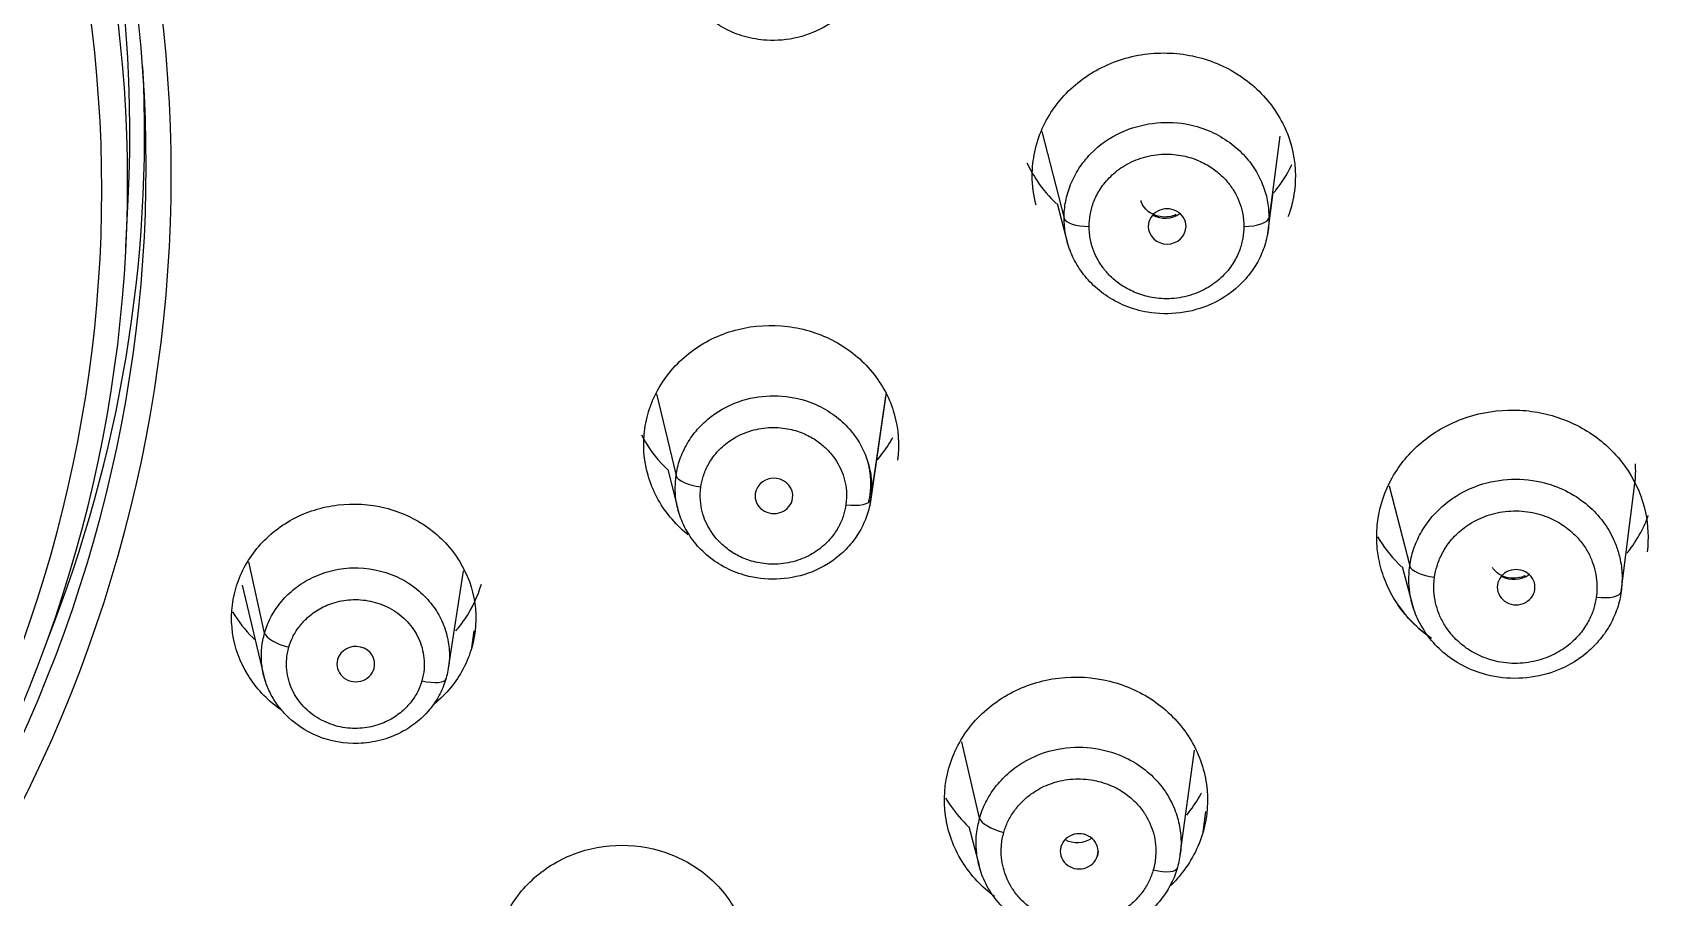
# Model space of a CAD drawing. Extents: x 1777 to 3131, y 3495 to 4487.
# Drawn here: x 2257.19 to 2276.52, y 4098.97 to 4109.27 of the extents above; entities that cross this region are included whole.
import ezdxf

# ---------------------------------------------------------------- set-up
doc = ezdxf.new("R2010")
doc.units = 0
doc.header["$LTSCALE"] = 30
doc.header["$MEASUREMENT"] = 0
doc.layers.add('\\M+5B3DF\\M+5B4E7\\M+5CFDF', color=3, linetype='CONTINUOUS', lineweight=9)

msp = doc.modelspace()

# ---------------------------------------------------------------- linework, layer by layer
at = {"layer": '\\M+5B3DF\\M+5B4E7\\M+5CFDF', "color": 0, "lineweight": -3}
for p, q in [((2269.221, 4108.092), (2269.487, 4107.059)), ((2272.061, 4108.039), (2271.931, 4107.064)), ((2271.915, 4106.879), (2271.981, 4107.366)), ((2258.302, 4106.714), (2258.33, 4107.284)), ((2269.404, 4107.235), (2269.537, 4106.732)), ((2264.627, 4104.969), (2264.861, 4103.992)), ((2267.174, 4103.649), (2267.361, 4104.939)), ((2267.367, 4104.982), (2267.183, 4103.71)), ((2264.764, 4104.066), (2264.899, 4103.53)), ((2273.363, 4103.87), (2273.608, 4102.916)), ((2276.13, 4102.607), (2276.297, 4103.932)), ((2259.955, 4102.117), (2259.768, 4102.967)), ((2273.517, 4102.911), (2273.658, 4102.39)), ((2259.686, 4102.688), (2259.963, 4101.536)), ((2262.147, 4101.7), (2262.325, 4102.858)), ((2262.424, 4101.941), (2262.455, 4102.144)), ((2261.26, 4101.692), (2261.267, 4101.742)), ((2268.48, 4099.91), (2268.267, 4100.82)), ((2270.872, 4099.476), (2271.041, 4100.723)), ((2271.144, 4099.746), (2271.177, 4099.992)), ((2268.353, 4099.813), (2268.473, 4099.348)), ((2269.892, 4099.519), (2269.885, 4099.462))]:
    msp.add_line(p, q, dxfattribs=at)
for centre, major_axis, ratio, start_param, end_param in [((2239.924, 4107.577), (-18.918, 0), 0.934248, 1.570796, 4.712389), ((2239.924, 4107.682), (-18.619, 0), 0.934248, 1.570796, 4.712389), ((2239.924, 4107.5), (18.397, 0), 0.934248, 4.712389, 7.853982), ((2239.924, 4107.395), (18.09, 0), 0.934248, 4.712389, 7.853982), ((2239.924, 4108.071), (-18.425, 0), 0.934248, 3.095892, 3.617249), ((2239.924, 4107.404), (-17.049, 0), 0.934248, 2.670245, 3.61294), ((2239.924, 4108.071), (18.6, 0), 0.934248, 5.929069, 6.328886), ((2270.716, 4106.962), (0.225, 0), 0.934021, 0, 3.141593), ((2270.693, 4107.34), (-0.299, -0.018), 0.934023, 0.989241, 2.144267), ((2269.786, 4107.069), (-0.3, 0), 0.356623, 0.091806, 1.570796), ((2270.716, 4106.962), (0.225, 0), 0.934021, 3.141593, 6.283185), ((2271.631, 4107.069), (0.3, 0), 0.356623, 4.712389, 6.235365), ((2265.157, 4103.965), (-0.297, 0.042), 0.353572, 0.138402, 1.62058), ((2266.028, 4103.751), (-0.225, 0), 0.934088, 3.011031, 6.152623), ((2266.028, 4103.751), (-0.225, 0), 0.934088, 6.152623, 9.294216), ((2266.886, 4103.752), (0.297, -0.042), 0.353572, 4.762172, 6.281961), ((2273.904, 4102.889), (-0.297, 0.042), 0.353572, 0.144778, 1.62058), ((2274.877, 4102.663), (-0.225, 0), 0.933961, 3.011297, 6.15289), ((2274.877, 4102.663), (-0.225, 0), 0.933961, 6.15289, 9.294483), ((2274.852, 4103.034), (-0.297, -0.021), 0.93278, 0.97346, 2.158921), ((2274.835, 4103.276), (1.616, 0.112), 0.93278, 3.59851, 4.008506), ((2275.833, 4102.652), (0.297, -0.042), 0.353572, 4.762172, 6.288336), ((2260.243, 4102.054), (0.288, -0.083), 0.344471, 3.325501, 4.810866), ((2261.042, 4101.747), (-0.225, 0), 0.934149, 2.880244, 6.021836), ((2261.042, 4101.747), (-0.225, 0), 0.934149, 6.021836, 9.163429), ((2261.83, 4101.656), (-0.288, 0.083), 0.344471, 1.669274, 3.185874), ((2268.769, 4099.848), (0.288, -0.083), 0.344471, 3.331876, 4.810866), ((2269.667, 4099.516), (-0.225, 0), 0.934052, 2.880685, 6.022278), ((2269.645, 4099.9), (-0.299, -0.018), 0.931993, 1.00462, 2.129112), ((2269.667, 4099.516), (-0.225, 0), 0.934052, 6.022278, 9.163871), ((2270.551, 4099.402), (-0.288, 0.083), 0.344471, 1.669274, 3.19225)]:
    msp.add_ellipse(centre, major_axis=major_axis, ratio=ratio, start_param=start_param, end_param=end_param, dxfattribs=at)
for points, knots in [([(2275.655, 4159.087), (2275.863, 4159.006), (2276.285, 4158.843), (2276.923, 4158.583), (2277.576, 4158.306), (2278.243, 4158.009), (2278.922, 4157.691), (2279.612, 4157.351), (2280.313, 4156.988), (2281.022, 4156.599), (2281.738, 4156.183), (2282.461, 4155.738), (2283.189, 4155.262), (2283.921, 4154.753), (2284.656, 4154.21), (2285.391, 4153.631), (2286.127, 4153.016), (2286.859, 4152.364), (2287.587, 4151.675), (2288.307, 4150.95), (2289.017, 4150.189), (2289.716, 4149.392), (2290.401, 4148.555), (2291.071, 4147.678), (2291.723, 4146.76), (2292.355, 4145.804), (2292.964, 4144.813), (2293.546, 4143.79), (2294.098, 4142.737), (2294.62, 4141.66), (2295.112, 4140.56), (2295.575, 4139.439), (2296.01, 4138.293), (2296.421, 4137.112), (2296.811, 4135.882), (2297.183, 4134.595), (2297.538, 4133.241), (2297.875, 4131.814), (2298.192, 4130.309), (2298.488, 4128.72), (2298.762, 4127.044), (2299.016, 4125.277), (2299.247, 4123.417), (2299.454, 4121.462), (2299.635, 4119.414), (2299.788, 4117.282), (2299.911, 4115.095), (2300.003, 4112.896), (2300.062, 4110.733), (2300.088, 4108.632), (2300.084, 4106.594), (2300.052, 4104.606), (2299.995, 4102.657), (2299.915, 4100.748), (2299.813, 4098.887), (2299.689, 4097.075), (2299.542, 4095.301), (2299.368, 4093.543), (2299.164, 4091.779), (2298.925, 4089.994), (2298.644, 4088.181), (2298.312, 4086.34), (2297.925, 4084.477), (2297.479, 4082.606), (2296.973, 4080.743), (2296.405, 4078.905), (2295.78, 4077.111), (2295.106, 4075.38), (2294.377, 4073.706), (2293.582, 4072.074), (2292.704, 4070.461), (2291.723, 4068.86), (2290.606, 4067.271), (2289.325, 4065.702), (2287.874, 4064.173), (2286.255, 4062.725), (2284.487, 4061.39), (2282.596, 4060.169), (2280.612, 4059.028), (2278.54, 4057.951), (2276.384, 4056.924), (2274.165, 4055.902), (2271.923, 4054.834), (2269.707, 4053.666), (2267.58, 4052.333), (2265.906, 4051.068), (2264.614, 4049.937), (2263.635, 4048.981), (2262.65, 4047.905), (2261.677, 4046.701), (2260.729, 4045.355), (2259.822, 4043.817), (2258.958, 4042.01), (2258.132, 4039.855), (2257.377, 4037.278), (2256.759, 4034.238), (2256.331, 4030.75), (2256.106, 4026.894), (2255.961, 4022.775), (2255.838, 4018.422), (2255.723, 4013.759), (2255.624, 4008.695), (2255.572, 4005.166), (2255.545, 4003.327)], [0, 0, 0, 0, 0.003544, 0.007201, 0.01097, 0.014848, 0.018837, 0.022935, 0.027142, 0.031459, 0.035888, 0.040431, 0.045095, 0.049884, 0.054803, 0.059853, 0.065035, 0.070349, 0.07579, 0.08135, 0.087022, 0.092807, 0.09872, 0.104773, 0.110967, 0.117287, 0.123715, 0.130231, 0.136819, 0.143468, 0.150168, 0.156906, 0.163715, 0.170668, 0.177844, 0.185322, 0.193141, 0.201338, 0.209948, 0.219002, 0.228521, 0.238531, 0.249049, 0.260084, 0.271644, 0.283691, 0.296093, 0.308564, 0.320791, 0.332572, 0.343982, 0.355131, 0.366093, 0.376851, 0.387326, 0.397512, 0.40746, 0.417323, 0.427267, 0.437362, 0.447647, 0.458143, 0.468826, 0.479621, 0.490447, 0.501223, 0.511855, 0.522246, 0.532261, 0.542305, 0.552449, 0.562759, 0.573377, 0.584445, 0.595968, 0.607757, 0.619676, 0.631715, 0.643918, 0.656335, 0.669021, 0.682018, 0.695271, 0.708641, 0.722035, 0.735445, 0.742244, 0.74954, 0.757318, 0.765556, 0.774232, 0.783549, 0.793975, 0.806052, 0.820158, 0.836493, 0.855109, 0.875694, 0.897487, 0.920175, 0.944378, 0.971031, 1, 1, 1, 1]), ([(2275.353, 4158.034), (2277.17, 4157.335), (2278.939, 4156.527), (2281.452, 4155.1), (2282.266, 4154.588), (2283.836, 4153.493), (2284.593, 4152.91), (2286.772, 4151.066), (2288.106, 4149.712), (2290.504, 4146.812), (2291.565, 4145.262), (2293.417, 4142.028), (2294.206, 4140.341), (2295.559, 4136.891), (2296.117, 4135.125), (2297.056, 4131.553), (2297.434, 4129.745), (2298.06, 4126.11), (2298.309, 4124.282), (2298.716, 4120.617), (2298.873, 4118.78), (2299.113, 4115.102), (2299.197, 4113.26), (2299.352, 4107.734), (2299.309, 4104.046), (2299.044, 4098.523), (2298.921, 4096.684), (2298.585, 4093.013), (2298.372, 4091.18), (2297.831, 4087.532), (2297.498, 4085.717), (2296.677, 4082.116), (2296.189, 4080.332), (2295.024, 4076.818), (2294.351, 4075.087), (2293.172, 4072.56), (2292.75, 4071.729), (2291.843, 4070.099), (2291.358, 4069.298), (2289.788, 4066.969), (2288.577, 4065.511), (2286.529, 4063.53), (2285.807, 4062.905), (2284.294, 4061.733), (2283.503, 4061.184), (2281.877, 4060.144), (2281.041, 4059.653), (2279.345, 4058.716), (2278.483, 4058.269), (2275.867, 4056.976), (2274.083, 4056.176), (2271.46, 4054.887), (2270.593, 4054.442), (2268.9, 4053.489), (2268.075, 4052.98), (2266.483, 4051.884), (2265.715, 4051.298), (2264.248, 4050.047), (2263.55, 4049.381), (2262.229, 4047.97), (2261.606, 4047.226), (2260.459, 4045.665), (2259.938, 4044.846), (2259.018, 4043.138), (2258.618, 4042.251), (2257.91, 4040.436), (2257.6, 4039.51), (2256.794, 4036.692), (2256.423, 4034.765), (2255.917, 4030.879), (2255.784, 4028.918), (2255.593, 4024.993), (2255.528, 4023.027), (2255.405, 4019.092), (2255.35, 4017.123), (2255.202, 4011.214), (2255.13, 4007.271), (2255.08, 4003.327)], [0, 0, 0, 0, 0.03125, 0.03125, 0.046875, 0.046875, 0.0625, 0.0625, 0.09375, 0.09375, 0.125, 0.125, 0.15625, 0.15625, 0.1875, 0.1875, 0.21875, 0.21875, 0.25, 0.25, 0.28125, 0.28125, 0.3125, 0.3125, 0.375, 0.375, 0.40625, 0.40625, 0.4375, 0.4375, 0.46875, 0.46875, 0.5, 0.5, 0.53125, 0.53125, 0.546875, 0.546875, 0.5625, 0.5625, 0.59375, 0.59375, 0.609375, 0.609375, 0.625, 0.625, 0.640625, 0.640625, 0.65625, 0.65625, 0.6875, 0.6875, 0.703125, 0.703125, 0.71875, 0.71875, 0.734375, 0.734375, 0.75, 0.75, 0.765625, 0.765625, 0.78125, 0.78125, 0.796875, 0.796875, 0.8125, 0.8125, 0.84375, 0.84375, 0.875, 0.875, 0.90625, 0.90625, 0.9375, 0.9375, 1, 1, 1, 1]), ([(2254.237, 4034.716), (2254.272, 4034.918), (2254.352, 4035.378), (2254.502, 4036.146), (2254.7, 4037.072), (2254.941, 4038.075), (2255.317, 4039.479), (2255.793, 4040.986), (2256.508, 4042.836), (2257.316, 4044.541), (2258.328, 4046.18), (2259.233, 4047.34), (2259.932, 4048.123), (2260.478, 4048.693), (2261.032, 4049.242), (2261.654, 4049.829), (2262.315, 4050.427), (2263.037, 4051.065), (2263.767, 4051.692), (2264.487, 4052.279), (2265.255, 4052.875), (2266.364, 4053.676), (2267.892, 4054.662), (2269.835, 4055.743), (2271.869, 4056.754), (2274.443, 4057.967), (2277.138, 4059.235), (2279.495, 4060.482), (2281.013, 4061.374), (2282.152, 4062.095), (2284.178, 4063.485), (2286.168, 4065.212), (2287.958, 4067.248), (2289.105, 4068.749), (2290.243, 4070.492), (2291.35, 4072.476), (2292.413, 4074.699), (2293.415, 4077.159), (2294.335, 4079.853), (2295.454, 4083.84), (2296.441, 4088.913), (2297.124, 4094.794), (2297.486, 4100.099), (2297.631, 4104.815), (2297.641, 4108.937), (2297.557, 4112.462), (2297.422, 4115.389), (2297.269, 4117.718), (2297.128, 4119.45), (2297.023, 4120.587), (2296.787, 4122.95), (2296.349, 4126.413), (2295.518, 4130.826), (2294.629, 4134.25), (2293.479, 4137.768), (2291.893, 4141.485), (2289.545, 4145.375), (2286.976, 4148.531), (2284.383, 4151.006), (2281.921, 4152.871), (2279.713, 4154.214), (2277.873, 4155.155), (2276.462, 4155.79), (2275.518, 4156.18), (2275.047, 4156.365), (2274.894, 4156.425)], [0, 0, 0, 0, 0.003976, 0.009037, 0.015181, 0.02234, 0.029033, 0.04339, 0.053009, 0.067553, 0.080041, 0.090497, 0.096214, 0.100508, 0.105868, 0.11143, 0.117193, 0.123269, 0.130297, 0.136094, 0.141538, 0.149425, 0.163015, 0.17726, 0.192999, 0.207436, 0.232823, 0.251111, 0.25955, 0.267329, 0.277588, 0.307897, 0.319194, 0.331856, 0.345879, 0.361259, 0.378, 0.3961, 0.415561, 0.436382, 0.481194, 0.521892, 0.558479, 0.590959, 0.619335, 0.643607, 0.663774, 0.679837, 0.691795, 0.699649, 0.703397, 0.740803, 0.771616, 0.795835, 0.813454, 0.847523, 0.878173, 0.905401, 0.929204, 0.949582, 0.966531, 0.980047, 0.990129, 0.99678, 1, 1, 1, 1]), ([(2274.806, 4156.29), (2276.296, 4155.716), (2277.75, 4155.063), (2279.839, 4153.935), (2280.52, 4153.535), (2281.842, 4152.679), (2282.483, 4152.225), (2284.343, 4150.787), (2285.497, 4149.732), (2287.62, 4147.468), (2288.589, 4146.26), (2290.327, 4143.723), (2291.097, 4142.395), (2292.452, 4139.659), (2293.037, 4138.25), (2294.562, 4133.952), (2295.276, 4130.996), (2296.066, 4126.525), (2296.284, 4125.027), (2296.653, 4122.025), (2296.803, 4120.52), (2297.175, 4115.999), (2297.319, 4112.979), (2297.395, 4108.446), (2297.396, 4106.934), (2297.355, 4103.912), (2297.313, 4102.402), (2297.178, 4099.382), (2297.086, 4097.873), (2296.844, 4094.86), (2296.696, 4093.355), (2296.145, 4088.852), (2295.635, 4085.865), (2294.526, 4081.458), (2294.099, 4080.001), (2293.113, 4077.127), (2292.554, 4075.71), (2291.28, 4072.937), (2290.568, 4071.58), (2288.938, 4068.977), (2288.017, 4067.734), (2286.456, 4066.005), (2285.907, 4065.452), (2284.751, 4064.4), (2284.143, 4063.902), (2282.253, 4062.485), (2280.907, 4061.641), (2278.826, 4060.475), (2278.122, 4060.103), (2276.698, 4059.383), (2275.979, 4059.036), (2273.811, 4058.008), (2272.354, 4057.342), (2270.205, 4056.272), (2269.494, 4055.903), (2268.097, 4055.125), (2267.41, 4054.715), (2266.07, 4053.847), (2265.415, 4053.388), (2264.464, 4052.661), (2264.152, 4052.413), (2263.538, 4051.903), (2263.237, 4051.641), (2262.64, 4051.113), (2262.343, 4050.846), (2261.749, 4050.31), (2261.452, 4050.041), (2260.57, 4049.218), (2259.995, 4048.649), (2258.926, 4047.439), (2258.429, 4046.801), (2257.53, 4045.457), (2257.13, 4044.753), (2256.411, 4043.305), (2256.092, 4042.561), (2255.519, 4041.049), (2255.264, 4040.281), (2254.58, 4037.954), (2254.229, 4036.374), (2253.951, 4034.781)], [0, 0, 0, 0, 0.03125, 0.03125, 0.046875, 0.046875, 0.0625, 0.0625, 0.09375, 0.09375, 0.125, 0.125, 0.15625, 0.15625, 0.1875, 0.1875, 0.25, 0.25, 0.28125, 0.28125, 0.3125, 0.3125, 0.375, 0.375, 0.40625, 0.40625, 0.4375, 0.4375, 0.46875, 0.46875, 0.5, 0.5, 0.5625, 0.5625, 0.59375, 0.59375, 0.625, 0.625, 0.65625, 0.65625, 0.6875, 0.6875, 0.703125, 0.703125, 0.71875, 0.71875, 0.75, 0.75, 0.765625, 0.765625, 0.78125, 0.78125, 0.8125, 0.8125, 0.828125, 0.828125, 0.84375, 0.84375, 0.859375, 0.859375, 0.867188, 0.867188, 0.875, 0.875, 0.882813, 0.882813, 0.890625, 0.890625, 0.90625, 0.90625, 0.921875, 0.921875, 0.9375, 0.9375, 0.953125, 0.953125, 0.96875, 0.96875, 1, 1, 1, 1]), ([(2296.603, 4107.307), (2296.603, 4107.558), (2296.602, 4108.168), (2296.593, 4109.246), (2296.572, 4110.505), (2296.54, 4111.714), (2296.49, 4113.187), (2296.378, 4115.61), (2296.169, 4118.641), (2295.8, 4122.397), (2295.265, 4126.447), (2294.444, 4130.724), (2293.361, 4134.698), (2292.16, 4138.049), (2290.786, 4141.022), (2289.437, 4143.348), (2288.126, 4145.246), (2286.981, 4146.675), (2286.026, 4147.753), (2285.086, 4148.742), (2283.834, 4149.913), (2282.145, 4151.272), (2280.099, 4152.667), (2278.419, 4153.604), (2277.024, 4154.283), (2276.248, 4154.639), (2275.402, 4155.003), (2274.863, 4155.221), (2274.606, 4155.325)], [0, 0, 0, 0, 0.013499, 0.032851, 0.058055, 0.081348, 0.097973, 0.137442, 0.211986, 0.261549, 0.34055, 0.431682, 0.4952, 0.561104, 0.621672, 0.669263, 0.703408, 0.743304, 0.765379, 0.778837, 0.814592, 0.854564, 0.891026, 0.942257, 0.953028, 0.970405, 0.985873, 1, 1, 1, 1]), ([(2295.926, 4107.312), (2295.926, 4107.553), (2295.925, 4108.236), (2295.911, 4109.561), (2295.877, 4111.252), (2295.816, 4113.11), (2295.725, 4115.06), (2295.551, 4117.956), (2295.224, 4121.728), (2294.631, 4126.392), (2293.793, 4130.897), (2292.732, 4134.802), (2291.705, 4137.647), (2290.841, 4139.65), (2289.952, 4141.449), (2288.982, 4143.125), (2287.767, 4144.918), (2286.474, 4146.558), (2285.019, 4148.173), (2283.48, 4149.611), (2281.848, 4150.924), (2280.265, 4151.999), (2278.82, 4152.85), (2277.619, 4153.479), (2276.468, 4154.021), (2275.444, 4154.467), (2274.751, 4154.744), (2274.404, 4154.882)], [0, 0, 0, 0, 0.013143, 0.037136, 0.072102, 0.105207, 0.138308, 0.178293, 0.263128, 0.344238, 0.433822, 0.511689, 0.563169, 0.597054, 0.629132, 0.670943, 0.700619, 0.744641, 0.781825, 0.815491, 0.855345, 0.891448, 0.915104, 0.942396, 0.9616, 0.980805, 1, 1, 1, 1]), ([(2290.186, 4142.916), (2290.239, 4142.826), (2290.506, 4142.37), (2290.974, 4141.53), (2291.562, 4140.371), (2292.108, 4139.16), (2292.628, 4137.907), (2293.117, 4136.611), (2293.569, 4135.271), (2293.99, 4133.89), (2294.379, 4132.47), (2294.731, 4131.01), (2295.053, 4129.513), (2295.347, 4127.981), (2295.611, 4126.412), (2295.846, 4124.81), (2296.058, 4123.173), (2296.248, 4121.505), (2296.413, 4119.803), (2296.558, 4118.07), (2296.681, 4116.305), (2296.781, 4114.508), (2296.863, 4112.681), (2296.917, 4110.822), (2296.95, 4108.932), (2296.959, 4107.012), (2296.943, 4105.062), (2296.9, 4103.081), (2296.831, 4101.072), (2296.726, 4099.032), (2296.594, 4096.964), (2296.419, 4094.868), (2296.205, 4092.745), (2295.945, 4090.597), (2295.621, 4088.424), (2295.234, 4086.231), (2294.766, 4084.021), (2294.203, 4081.798), (2293.653, 4079.908), (2293.136, 4078.356), (2292.695, 4077.143), (2292.22, 4075.941), (2291.711, 4074.751), (2291.169, 4073.574), (2290.581, 4072.416), (2289.956, 4071.276), (2289.28, 4070.16), (2288.552, 4069.073), (2287.774, 4068.016), (2286.933, 4067.002), (2286.037, 4066.029), (2285.087, 4065.101), (2284.076, 4064.231), (2283.023, 4063.406), (2281.916, 4062.641), (2280.783, 4061.914), (2279.625, 4061.221), (2278.44, 4060.57), (2277.24, 4059.942), (2276.025, 4059.341), (2274.801, 4058.755), (2273.572, 4058.179), (2272.345, 4057.6), (2271.125, 4057.009), (2269.917, 4056.398), (2268.722, 4055.766), (2267.615, 4055.139), (2266.602, 4054.512), (2265.68, 4053.894), (2264.778, 4053.248), (2263.902, 4052.569), (2263.052, 4051.858), (2262.222, 4051.124), (2261.395, 4050.381), (2260.569, 4049.629), (2259.765, 4048.85), (2259.012, 4048.023), (2258.304, 4047.158), (2257.635, 4046.259), (2257.187, 4045.52), (2256.824, 4044.875), (2256.471, 4044.216), (2255.975, 4043.186), (2255.395, 4041.759), (2254.867, 4040.227), (2254.447, 4038.722), (2254.116, 4037.395), (2253.822, 4036.073), (2253.666, 4035.189), (2253.589, 4034.75)], [0, 0, 0, 0, 0.002468, 0.012514, 0.022798, 0.033329, 0.044108, 0.055129, 0.066393, 0.077904, 0.089657, 0.101655, 0.113899, 0.126387, 0.139118, 0.152094, 0.165315, 0.17878, 0.192488, 0.20644, 0.220635, 0.235074, 0.249757, 0.264681, 0.279851, 0.295264, 0.31092, 0.326819, 0.34296, 0.359346, 0.375974, 0.392844, 0.409959, 0.427314, 0.444912, 0.462752, 0.480832, 0.499156, 0.517721, 0.528, 0.538278, 0.548557, 0.558836, 0.569113, 0.579388, 0.589662, 0.599931, 0.610203, 0.620471, 0.630736, 0.641004, 0.651267, 0.661534, 0.671801, 0.682071, 0.692355, 0.702632, 0.712912, 0.723195, 0.733479, 0.743768, 0.75406, 0.764357, 0.774655, 0.784949, 0.79524, 0.805535, 0.814028, 0.822513, 0.830998, 0.839481, 0.847958, 0.856419, 0.864871, 0.873338, 0.881827, 0.890319, 0.898795, 0.907282, 0.915765, 0.918446, 0.924105, 0.932748, 0.944371, 0.958984, 0.969412, 0.979719, 0.989916, 1, 1, 1, 1]), ([(2290.484, 4143.007), (2290.489, 4142.998), (2290.679, 4142.673), (2291.05, 4142.015), (2291.576, 4141.01), (2292.09, 4139.92), (2292.623, 4138.686), (2293.192, 4137.24), (2293.76, 4135.597), (2294.297, 4133.823), (2294.782, 4131.977), (2295.211, 4130.065), (2295.595, 4128.083), (2295.93, 4126.034), (2296.221, 4123.909), (2296.479, 4121.696), (2296.695, 4119.41), (2296.877, 4117.049), (2297.013, 4114.661), (2297.115, 4112.269), (2297.169, 4109.931), (2297.19, 4107.649), (2297.175, 4105.409), (2297.129, 4103.182), (2297.048, 4100.938), (2296.927, 4098.683), (2296.771, 4096.416), (2296.563, 4094.126), (2296.309, 4091.784), (2295.981, 4089.39), (2295.574, 4086.953), (2295.069, 4084.458), (2294.459, 4082.014), (2293.867, 4079.981), (2293.34, 4078.403), (2292.895, 4077.182), (2292.425, 4075.995), (2291.932, 4074.844), (2291.416, 4073.718), (2290.859, 4072.613), (2290.266, 4071.519), (2289.624, 4070.435), (2288.929, 4069.376), (2288.207, 4068.369), (2287.467, 4067.44), (2286.715, 4066.584), (2285.943, 4065.776), (2285.136, 4065.008), (2284.288, 4064.279), (2283.412, 4063.585), (2282.509, 4062.937), (2281.596, 4062.335), (2280.69, 4061.765), (2279.784, 4061.229), (2278.869, 4060.722), (2277.941, 4060.228), (2276.96, 4059.729), (2275.885, 4059.203), (2274.707, 4058.643), (2273.457, 4058.06), (2272.177, 4057.456), (2270.901, 4056.833), (2269.69, 4056.214), (2268.608, 4055.632), (2267.538, 4055.019), (2266.493, 4054.363), (2265.435, 4053.638), (2264.472, 4052.921), (2263.54, 4052.167), (2262.619, 4051.362), (2261.703, 4050.535), (2260.814, 4049.723), (2259.991, 4048.928), (2259.289, 4048.162), (2258.721, 4047.479), (2258.281, 4046.914), (2257.937, 4046.443), (2257.659, 4046.027), (2257.423, 4045.644), (2257.175, 4045.219), (2256.91, 4044.743), (2256.624, 4044.198), (2256.353, 4043.644), (2256.091, 4043.067), (2255.827, 4042.436), (2255.54, 4041.7), (2255.22, 4040.812), (2254.888, 4039.772), (2254.565, 4038.611), (2254.254, 4037.372), (2253.965, 4036.083), (2253.807, 4035.201), (2253.729, 4034.761)], [0, 0, 0, 0, 0.000249, 0.008916, 0.017886, 0.027158, 0.037545, 0.049877, 0.064188, 0.079026, 0.094192, 0.109873, 0.126, 0.142603, 0.159715, 0.177508, 0.196149, 0.214924, 0.234452, 0.253688, 0.272519, 0.290724, 0.308584, 0.326418, 0.344337, 0.362602, 0.380752, 0.398999, 0.417862, 0.437408, 0.457046, 0.477191, 0.498512, 0.517389, 0.527892, 0.538271, 0.548415, 0.558305, 0.568085, 0.577888, 0.587654, 0.597568, 0.607634, 0.617478, 0.626664, 0.635428, 0.644046, 0.652634, 0.661245, 0.669847, 0.678351, 0.686737, 0.694871, 0.702836, 0.710787, 0.718707, 0.726778, 0.735836, 0.745918, 0.756431, 0.767185, 0.778121, 0.788755, 0.798204, 0.806156, 0.816934, 0.826447, 0.835552, 0.84446, 0.853939, 0.86358, 0.872633, 0.88133, 0.889549, 0.896262, 0.901548, 0.905802, 0.909513, 0.912928, 0.916035, 0.920686, 0.925318, 0.929989, 0.934669, 0.939673, 0.945479, 0.952541, 0.961029, 0.970166, 0.979783, 0.989897, 1, 1, 1, 1]), ([(2267.16, 4110.015), (2267.151, 4109.981), (2267.13, 4109.914), (2267.088, 4109.817), (2267.036, 4109.723), (2266.917, 4109.55), (2266.6, 4109.264), (2266.095, 4109.142), (2265.678, 4109.215), (2265.443, 4109.309), (2265.245, 4109.441), (2265.088, 4109.598), (2264.973, 4109.77), (2264.895, 4109.947), (2264.872, 4110.068), (2264.861, 4110.126)], [0, 0, 0, 0, 0.034358, 0.069078, 0.104154, 0.139586, 0.27339, 0.504152, 0.586793, 0.665509, 0.740292, 0.811137, 0.87804, 0.940996, 1, 1, 1, 1]), ([(2269.108, 4107.566), (2269.108, 4107.662), (2269.118, 4107.758), (2269.158, 4107.945), (2269.188, 4108.038), (2269.267, 4108.215), (2269.315, 4108.299), (2269.429, 4108.458), (2269.495, 4108.534), (2269.712, 4108.736), (2269.887, 4108.845), (2270.265, 4108.99), (2270.471, 4109.029), (2270.778, 4109.028), (2270.882, 4109.019), (2271.083, 4108.981), (2271.181, 4108.953), (2271.37, 4108.88), (2271.462, 4108.834), (2271.632, 4108.728), (2271.712, 4108.667), (2271.931, 4108.462), (2272.047, 4108.3), (2272.204, 4107.945), (2272.245, 4107.755), (2272.245, 4107.561)], [0, 0, 0, 0, 0.0625, 0.0625, 0.125, 0.125, 0.1875, 0.1875, 0.25, 0.25, 0.375, 0.375, 0.5, 0.5, 0.5625, 0.5625, 0.625, 0.625, 0.6875, 0.6875, 0.75, 0.75, 0.875, 0.875, 1, 1, 1, 1]), ([(2269.487, 4107.059), (2269.488, 4107.092), (2269.49, 4107.16), (2269.505, 4107.261), (2269.529, 4107.361), (2269.564, 4107.461), (2269.609, 4107.558), (2269.663, 4107.652), (2269.728, 4107.742), (2269.873, 4107.908), (2270.238, 4108.169), (2270.78, 4108.24), (2271.205, 4108.116), (2271.439, 4107.989), (2271.628, 4107.826), (2271.77, 4107.643), (2271.865, 4107.449), (2271.921, 4107.255), (2271.927, 4107.126), (2271.931, 4107.064)], [0, 0, 0, 0, 0.028167, 0.05669, 0.085569, 0.114803, 0.144393, 0.174338, 0.204638, 0.235293, 0.354256, 0.557711, 0.63177, 0.702201, 0.769006, 0.832186, 0.891745, 0.947682, 1, 1, 1, 1]), ([(2269.044, 4107.721), (2269.079, 4107.646), (2269.178, 4107.469), (2269.311, 4107.313), (2269.398, 4107.23)], [0, 0, 0, 0, 0.41372, 1, 1, 1, 1]), ([(2271.987, 4107.362), (2271.996, 4107.372), (2272.077, 4107.472), (2272.149, 4107.585), (2272.201, 4107.693), (2272.203, 4107.698)], [0, 0, 0, 0, 0.103749, 0.950839, 1, 1, 1, 1]), ([(2297.39, 4107.522), (2297.39, 4106.783), (2297.384, 4106.044), (2297.351, 4103.791), (2297.307, 4102.277), (2297.168, 4099.251), (2297.074, 4097.739), (2296.827, 4094.719), (2296.676, 4093.211), (2296.303, 4090.202), (2296.079, 4088.701), (2295.538, 4085.718), (2295.221, 4084.235), (2294.469, 4081.289), (2294.034, 4079.828), (2293.283, 4077.669), (2293.016, 4076.954), (2292.444, 4075.536), (2292.14, 4074.833), (2291.171, 4072.756), (2290.453, 4071.409), (2289.218, 4069.47), (2288.78, 4068.838), (2288.075, 4067.913), (2287.832, 4067.608), (2287.329, 4067.008), (2287.069, 4066.711), (2286.273, 4065.846), (2285.717, 4065.299), (2284.553, 4064.265), (2283.944, 4063.778), (2282.684, 4062.849), (2282.034, 4062.409), (2280.699, 4061.567), (2280.016, 4061.165), (2278.623, 4060.392), (2277.915, 4060.022), (2276.486, 4059.307), (2275.765, 4058.961), (2273.597, 4057.934), (2272.143, 4057.266), (2270.005, 4056.192), (2269.299, 4055.822), (2267.916, 4055.042), (2267.239, 4054.632), (2265.915, 4053.764), (2265.268, 4053.305), (2264.327, 4052.577), (2264.019, 4052.328), (2263.413, 4051.821), (2263.115, 4051.561), (2262.524, 4051.035), (2262.23, 4050.77), (2261.64, 4050.238), (2261.346, 4049.97), (2260.766, 4049.426), (2260.48, 4049.149), (2259.921, 4048.581), (2259.65, 4048.289), (2259.125, 4047.686), (2258.871, 4047.376), (2258.381, 4046.738), (2258.147, 4046.411), (2257.484, 4045.409), (2257.092, 4044.711), (2256.384, 4043.268), (2256.067, 4042.523), (2255.501, 4041.02), (2255.251, 4040.259), (2254.575, 4037.952), (2254.228, 4036.383), (2253.951, 4034.793)], [0, 0, 0, 0, 0.025066, 0.025066, 0.076378, 0.076378, 0.127691, 0.127691, 0.179003, 0.179003, 0.230315, 0.230315, 0.281628, 0.281628, 0.33294, 0.33294, 0.358596, 0.358596, 0.384252, 0.384252, 0.435565, 0.435565, 0.461221, 0.461221, 0.474049, 0.474049, 0.486877, 0.486877, 0.512533, 0.512533, 0.538189, 0.538189, 0.563845, 0.563845, 0.589502, 0.589502, 0.615158, 0.615158, 0.640814, 0.640814, 0.692126, 0.692126, 0.717782, 0.717782, 0.743438, 0.743438, 0.769095, 0.769095, 0.781923, 0.781923, 0.794751, 0.794751, 0.807579, 0.807579, 0.820407, 0.820407, 0.833235, 0.833235, 0.846063, 0.846063, 0.858891, 0.858891, 0.871719, 0.871719, 0.897375, 0.897375, 0.923032, 0.923032, 0.948688, 0.948688, 1, 1, 1, 1]), ([(2272.245, 4107.561), (2272.245, 4107.464), (2272.235, 4107.369), (2272.201, 4107.208), (2272.181, 4107.142), (2272.157, 4107.076)], [0, 0, 0, 0, 0.582241, 0.582241, 1, 1, 1, 1]), ([(2275.095, 4060.078), (2275.343, 4060.196), (2275.837, 4060.433), (2276.577, 4060.795), (2277.247, 4061.133), (2278.188, 4061.618), (2279.564, 4062.368), (2281.394, 4063.486), (2283.325, 4064.886), (2284.938, 4066.313), (2286.213, 4067.685), (2287.254, 4068.971), (2288.353, 4070.538), (2289.522, 4072.512), (2290.799, 4075.095), (2291.722, 4077.391), (2292.507, 4079.659), (2293.15, 4081.766), (2294.14, 4085.71), (2294.895, 4090.185), (2295.418, 4094.991), (2295.653, 4098.178), (2295.769, 4100.425), (2295.822, 4101.718), (2295.867, 4103.005), (2295.914, 4104.869), (2295.922, 4106.399), (2295.926, 4107.312)], [0, 0, 0, 0, 0.014324, 0.028674, 0.043052, 0.053574, 0.084118, 0.125126, 0.166144, 0.209861, 0.239254, 0.266261, 0.29875, 0.342557, 0.390699, 0.455824, 0.477915, 0.522426, 0.576918, 0.701792, 0.772518, 0.843887, 0.878378, 0.896891, 0.915403, 0.94955, 1, 1, 1, 1]), ([(2270.824, 4107.102), (2270.797, 4107.09), (2270.734, 4107.071), (2270.631, 4107.073), (2270.532, 4107.106), (2270.455, 4107.167), (2270.413, 4107.226), (2270.407, 4107.262), (2270.406, 4107.271)], [0, 0, 0, 0, 0.162293, 0.352175, 0.539689, 0.731935, 0.938638, 1, 1, 1, 1]), ([(2275.513, 4059.313), (2275.787, 4059.448), (2276.344, 4059.723), (2277.187, 4060.153), (2278.053, 4060.609), (2278.937, 4061.095), (2280.422, 4061.955), (2282.057, 4063.015), (2283.946, 4064.474), (2285.588, 4065.958), (2287.286, 4067.862), (2288.827, 4070.011), (2290.293, 4072.52), (2291.726, 4075.534), (2292.904, 4078.664), (2293.818, 4081.683), (2294.652, 4085.026), (2295.236, 4088.178), (2295.689, 4091.38), (2296.057, 4094.601), (2296.311, 4097.862), (2296.465, 4100.876), (2296.542, 4102.976), (2296.592, 4105.126), (2296.599, 4106.575), (2296.603, 4107.307)], [0, 0, 0, 0, 0.015746, 0.032038, 0.048877, 0.066266, 0.084214, 0.137684, 0.167259, 0.208646, 0.25352, 0.301844, 0.349231, 0.409099, 0.481429, 0.530006, 0.580171, 0.668663, 0.704395, 0.756338, 0.845347, 0.882707, 0.920934, 0.960031, 1, 1, 1, 1]), ([(2269.54, 4106.726), (2269.525, 4106.774), (2269.496, 4106.884), (2269.491, 4106.996), (2269.487, 4107.059)], [0, 0, 0, 0, 0.442672, 1, 1, 1, 1]), ([(2271.931, 4107.064), (2271.93, 4107.03), (2271.928, 4106.963), (2271.913, 4106.862), (2271.889, 4106.761), (2271.854, 4106.662), (2271.81, 4106.564), (2271.755, 4106.47), (2271.69, 4106.381), (2271.542, 4106.212), (2271.175, 4105.951), (2270.635, 4105.884), (2270.215, 4106.006), (2269.981, 4106.132), (2269.792, 4106.294), (2269.649, 4106.477), (2269.576, 4106.626), (2269.546, 4106.71), (2269.54, 4106.726)], [0, 0, 0, 0, 0.03112, 0.062624, 0.094512, 0.126784, 0.159441, 0.192483, 0.22591, 0.259723, 0.394761, 0.61591, 0.697256, 0.77476, 0.848415, 0.918216, 0.984156, 1, 1, 1, 1]), ([(2264.488, 4104.55), (2264.501, 4104.643), (2264.524, 4104.733), (2264.587, 4104.908), (2264.629, 4104.994), (2264.728, 4105.155), (2264.786, 4105.23), (2264.917, 4105.369), (2264.991, 4105.434), (2265.227, 4105.603), (2265.409, 4105.687), (2265.792, 4105.782), (2265.995, 4105.794), (2266.29, 4105.758), (2266.388, 4105.736), (2266.576, 4105.676), (2266.666, 4105.638), (2266.839, 4105.545), (2266.921, 4105.49), (2267.07, 4105.368), (2267.138, 4105.301), (2267.321, 4105.078), (2267.41, 4104.909), (2267.513, 4104.549), (2267.527, 4104.362), (2267.501, 4104.176)], [0, 0, 0, 0, 0.0625, 0.0625, 0.125, 0.125, 0.1875, 0.1875, 0.25, 0.25, 0.375, 0.375, 0.5, 0.5, 0.5625, 0.5625, 0.625, 0.625, 0.6875, 0.6875, 0.75, 0.75, 0.875, 0.875, 1, 1, 1, 1]), ([(2264.861, 4103.992), (2264.866, 4104.024), (2264.877, 4104.089), (2264.906, 4104.185), (2264.943, 4104.279), (2264.991, 4104.372), (2265.049, 4104.461), (2265.116, 4104.546), (2265.194, 4104.626), (2265.357, 4104.764), (2265.742, 4104.964), (2266.263, 4104.96), (2266.646, 4104.789), (2266.846, 4104.641), (2266.977, 4104.494), (2267.038, 4104.399), (2267.056, 4104.367)], [0, 0, 0, 0, 0.035569, 0.071725, 0.108466, 0.145794, 0.183707, 0.222204, 0.261287, 0.300954, 0.44744, 0.701684, 0.792178, 0.878465, 0.960547, 1, 1, 1, 1]), ([(2273.229, 4103.463), (2273.254, 4103.64), (2273.311, 4103.809), (2273.489, 4104.125), (2273.605, 4104.265), (2273.888, 4104.504), (2274.05, 4104.599), (2274.403, 4104.731), (2274.59, 4104.768), (2274.875, 4104.776), (2274.969, 4104.771), (2275.157, 4104.746), (2275.25, 4104.725), (2275.431, 4104.669), (2275.517, 4104.634), (2275.684, 4104.55), (2275.764, 4104.5), (2275.913, 4104.39), (2275.981, 4104.329), (2276.107, 4104.196), (2276.164, 4104.123), (2276.312, 4103.897), (2276.383, 4103.728), (2276.452, 4103.401), (2276.459, 4103.241), (2276.44, 4103.085)], [0, 0, 0, 0, 0.112502, 0.112502, 0.225004, 0.225004, 0.337505, 0.337505, 0.450007, 0.450007, 0.506258, 0.506258, 0.562509, 0.562509, 0.61876, 0.61876, 0.675011, 0.675011, 0.731261, 0.731261, 0.787512, 0.787512, 0.900014, 0.900014, 1, 1, 1, 1]), ([(2264.447, 4104.478), (2264.509, 4104.359), (2264.609, 4104.216), (2264.733, 4104.09), (2264.761, 4104.063)], [0, 0, 0, 0, 0.77783, 1, 1, 1, 1]), ([(2265.004, 4103.288), (2265, 4103.291), (2264.997, 4103.294), (2264.919, 4103.358), (2264.851, 4103.425), (2264.667, 4103.648), (2264.579, 4103.817), (2264.475, 4104.177), (2264.462, 4104.364), (2264.488, 4104.55)], [0, 0, 0, 0, 0.009558, 0.009558, 0.207646, 0.207646, 0.603823, 0.603823, 1, 1, 1, 1]), ([(2267.261, 4104.181), (2267.319, 4104.248), (2267.382, 4104.336), (2267.435, 4104.428), (2267.444, 4104.445)], [0, 0, 0, 0, 0.822937, 1, 1, 1, 1]), ([(2267.056, 4104.367), (2267.074, 4104.336), (2267.121, 4104.243), (2267.173, 4104.083), (2267.199, 4103.893), (2267.188, 4103.77), (2267.183, 4103.71)], [0, 0, 0, 0, 0.155661, 0.454121, 0.735566, 1, 1, 1, 1]), ([(2276.289, 4103.87), (2276.294, 4103.909), (2276.303, 4103.988), (2276.303, 4104.076), (2276.3, 4104.125), (2276.3, 4104.134)], [0, 0, 0, 0, 0.445029, 0.896648, 1, 1, 1, 1]), ([(2264.866, 4103.674), (2264.857, 4103.72), (2264.846, 4103.827), (2264.856, 4103.933), (2264.861, 4103.992)], [0, 0, 0, 0, 0.442726, 1, 1, 1, 1]), ([(2273.608, 4102.916), (2273.614, 4102.949), (2273.625, 4103.016), (2273.653, 4103.115), (2273.691, 4103.212), (2273.738, 4103.307), (2273.794, 4103.398), (2273.859, 4103.485), (2273.933, 4103.567), (2274.103, 4103.725), (2274.507, 4103.956), (2275.073, 4103.976), (2275.5, 4103.808), (2275.737, 4103.647), (2275.918, 4103.452), (2276.032, 4103.262), (2276.078, 4103.137), (2276.093, 4103.089)], [0, 0, 0, 0, 0.031271, 0.062857, 0.094757, 0.12697, 0.159498, 0.192338, 0.225492, 0.258958, 0.399622, 0.626262, 0.714903, 0.798887, 0.878219, 0.952902, 1, 1, 1, 1]), ([(2259.611, 4102.648), (2259.636, 4102.735), (2259.67, 4102.818), (2259.754, 4102.976), (2259.805, 4103.053), (2259.921, 4103.194), (2259.986, 4103.259), (2260.129, 4103.376), (2260.207, 4103.429), (2260.454, 4103.562), (2260.639, 4103.62), (2261.015, 4103.666), (2261.21, 4103.654), (2261.485, 4103.585), (2261.576, 4103.553), (2261.746, 4103.474), (2261.827, 4103.428), (2261.978, 4103.319), (2262.049, 4103.257), (2262.174, 4103.124), (2262.23, 4103.052), (2262.374, 4102.818), (2262.436, 4102.648), (2262.486, 4102.294), (2262.474, 4102.114), (2262.424, 4101.941)], [0, 0, 0, 0, 0.0625, 0.0625, 0.125, 0.125, 0.1875, 0.1875, 0.25, 0.25, 0.375, 0.375, 0.5, 0.5, 0.5625, 0.5625, 0.625, 0.625, 0.6875, 0.6875, 0.75, 0.75, 0.875, 0.875, 1, 1, 1, 1]), ([(2267.183, 4103.71), (2267.177, 4103.678), (2267.166, 4103.612), (2267.137, 4103.515), (2267.099, 4103.42), (2267.051, 4103.327), (2266.993, 4103.239), (2266.926, 4103.155), (2266.849, 4103.076), (2266.686, 4102.938), (2266.301, 4102.739), (2265.78, 4102.743), (2265.398, 4102.914), (2265.197, 4103.062), (2265.042, 4103.237), (2264.934, 4103.427), (2264.885, 4103.575), (2264.869, 4103.658), (2264.866, 4103.674)], [0, 0, 0, 0, 0.03205, 0.064444, 0.097183, 0.130266, 0.163694, 0.197467, 0.231586, 0.266051, 0.396207, 0.620671, 0.701058, 0.777626, 0.850369, 0.919282, 0.984359, 1, 1, 1, 1]), ([(2273.431, 4102.511), (2273.387, 4102.583), (2273.312, 4102.731), (2273.263, 4102.889), (2273.242, 4102.991), (2273.238, 4103.012), (2273.231, 4103.053), (2273.222, 4103.114), (2273.217, 4103.175), (2273.213, 4103.298), (2273.217, 4103.38), (2273.229, 4103.463)], [0, 0, 0, 0, 0.25, 0.5, 0.5, 0.5625, 0.5625, 0.625, 0.75, 0.75, 1, 1, 1, 1]), ([(2276.199, 4103.067), (2276.217, 4103.089), (2276.291, 4103.188), (2276.38, 4103.337), (2276.436, 4103.47), (2276.453, 4103.517)], [0, 0, 0, 0, 0.162242, 0.709784, 1, 1, 1, 1]), ([(2273.226, 4103.263), (2273.294, 4103.148), (2273.388, 4103.026), (2273.498, 4102.918), (2273.511, 4102.905)], [0, 0, 0, 0, 0.883029, 1, 1, 1, 1]), ([(2276.093, 4103.089), (2276.1, 4103.065), (2276.125, 4102.972), (2276.148, 4102.812), (2276.136, 4102.676), (2276.13, 4102.611)], [0, 0, 0, 0, 0.153864, 0.592505, 1, 1, 1, 1]), ([(2259.955, 4102.117), (2259.964, 4102.147), (2259.984, 4102.209), (2260.025, 4102.299), (2260.077, 4102.388), (2260.139, 4102.475), (2260.212, 4102.557), (2260.297, 4102.634), (2260.392, 4102.705), (2260.498, 4102.766), (2260.613, 4102.818), (2260.737, 4102.858), (2260.868, 4102.884), (2261.135, 4102.908), (2261.477, 4102.84), (2261.751, 4102.665), (2261.91, 4102.512), (2262.023, 4102.362), (2262.099, 4102.197), (2262.127, 4102.094), (2262.135, 4102.06)], [0, 0, 0, 0, 0.034021, 0.069114, 0.105278, 0.142513, 0.180819, 0.220194, 0.260639, 0.302154, 0.344737, 0.388388, 0.433107, 0.478892, 0.657635, 0.767498, 0.807564, 0.886737, 0.962972, 1, 1, 1, 1]), ([(2273.615, 4102.559), (2273.606, 4102.611), (2273.592, 4102.73), (2273.602, 4102.849), (2273.608, 4102.916)], [0, 0, 0, 0, 0.443657, 1, 1, 1, 1]), ([(2274.985, 4102.799), (2274.98, 4102.797), (2274.943, 4102.781), (2274.867, 4102.765), (2274.761, 4102.775), (2274.667, 4102.816), (2274.617, 4102.864), (2274.597, 4102.892), (2274.593, 4102.897)], [0, 0, 0, 0, 0.034491, 0.26683, 0.491907, 0.716799, 0.950475, 1, 1, 1, 1]), ([(2262.234, 4102.142), (2262.274, 4102.188), (2262.406, 4102.359), (2262.498, 4102.555), (2262.54, 4102.701)], [0, 0, 0, 0, 0.278801, 1, 1, 1, 1]), ([(2260.139, 4101.21), (2260.137, 4101.212), (2260.135, 4101.213), (2260.057, 4101.269), (2259.986, 4101.331), (2259.861, 4101.465), (2259.805, 4101.537), (2259.661, 4101.77), (2259.599, 4101.94), (2259.549, 4102.294), (2259.561, 4102.474), (2259.611, 4102.648)], [0, 0, 0, 0, 0.005016, 0.005016, 0.170847, 0.170847, 0.336678, 0.336678, 0.668339, 0.668339, 1, 1, 1, 1]), ([(2273.809, 4102.095), (2273.805, 4102.098), (2273.801, 4102.101), (2273.652, 4102.217), (2273.527, 4102.355), (2273.431, 4102.511)], [0, 0, 0, 0, 0.02629, 0.02629, 1, 1, 1, 1]), ([(2276.13, 4102.611), (2276.125, 4102.578), (2276.114, 4102.511), (2276.085, 4102.413), (2276.048, 4102.316), (2276.002, 4102.221), (2275.946, 4102.13), (2275.88, 4102.042), (2275.806, 4101.96), (2275.633, 4101.798), (2275.226, 4101.569), (2274.663, 4101.552), (2274.241, 4101.717), (2274.005, 4101.876), (2273.823, 4102.07), (2273.696, 4102.282), (2273.639, 4102.449), (2273.619, 4102.541), (2273.615, 4102.559)], [0, 0, 0, 0, 0.029879, 0.060121, 0.090726, 0.121693, 0.153024, 0.184719, 0.216778, 0.249202, 0.38874, 0.602827, 0.687443, 0.767853, 0.844046, 0.916016, 0.983755, 1, 1, 1, 1]), ([(2259.574, 4102.368), (2259.64, 4102.257), (2259.727, 4102.146), (2259.828, 4102.047), (2259.836, 4102.04)], [0, 0, 0, 0, 0.925178, 1, 1, 1, 1]), ([(2259.949, 4101.595), (2259.949, 4101.595), (2259.934, 4101.65), (2259.915, 4101.765), (2259.914, 4101.942), (2259.941, 4102.058), (2259.955, 4102.117)], [0, 0, 0, 0, 0.000026, 0.327175, 0.660502, 1, 1, 1, 1]), ([(2262.424, 4101.941), (2262.399, 4101.854), (2262.365, 4101.771), (2262.281, 4101.612), (2262.231, 4101.535), (2262.114, 4101.394), (2262.049, 4101.329), (2261.975, 4101.268), (2261.972, 4101.266), (2261.968, 4101.263)], [0, 0, 0, 0, 0.32838, 0.32838, 0.656761, 0.656761, 0.985141, 0.985141, 1, 1, 1, 1]), ([(2262.135, 4102.06), (2262.142, 4102.027), (2262.159, 4101.929), (2262.162, 4101.765), (2262.134, 4101.64), (2262.12, 4101.578)], [0, 0, 0, 0, 0.208374, 0.612609, 1, 1, 1, 1]), ([(2262.12, 4101.578), (2262.11, 4101.548), (2262.091, 4101.486), (2262.049, 4101.396), (2261.998, 4101.307), (2261.936, 4101.221), (2261.863, 4101.138), (2261.779, 4101.061), (2261.684, 4100.991), (2261.578, 4100.929), (2261.463, 4100.877), (2261.339, 4100.837), (2261.207, 4100.811), (2260.954, 4100.788), (2260.574, 4100.855), (2260.253, 4101.075), (2260.085, 4101.286), (2260.002, 4101.434), (2259.964, 4101.54), (2259.949, 4101.595)], [0, 0, 0, 0, 0.034395, 0.0699, 0.106516, 0.144242, 0.183079, 0.223028, 0.264089, 0.306261, 0.349547, 0.393945, 0.439456, 0.486082, 0.652587, 0.819149, 0.878249, 0.938534, 1, 1, 1, 1]), ([(2268.114, 4100.509), (2268.14, 4100.603), (2268.177, 4100.692), (2268.267, 4100.863), (2268.322, 4100.946), (2268.447, 4101.098), (2268.517, 4101.167), (2268.671, 4101.294), (2268.756, 4101.35), (2269.022, 4101.493), (2269.221, 4101.556), (2269.626, 4101.605), (2269.836, 4101.592), (2270.132, 4101.518), (2270.23, 4101.484), (2270.414, 4101.399), (2270.501, 4101.348), (2270.664, 4101.231), (2270.74, 4101.165), (2270.875, 4101.021), (2270.935, 4100.943), (2271.09, 4100.692), (2271.157, 4100.508), (2271.211, 4100.127), (2271.198, 4099.933), (2271.144, 4099.746)], [0, 0, 0, 0, 0.0625, 0.0625, 0.125, 0.125, 0.1875, 0.1875, 0.25, 0.25, 0.375, 0.375, 0.5, 0.5, 0.5625, 0.5625, 0.625, 0.625, 0.6875, 0.6875, 0.75, 0.75, 0.875, 0.875, 1, 1, 1, 1]), ([(2268.48, 4099.91), (2268.49, 4099.943), (2268.511, 4100.007), (2268.553, 4100.101), (2268.604, 4100.192), (2268.665, 4100.28), (2268.735, 4100.363), (2268.814, 4100.441), (2268.901, 4100.512), (2269.088, 4100.637), (2269.512, 4100.801), (2270.055, 4100.739), (2270.431, 4100.516), (2270.622, 4100.337), (2270.738, 4100.166), (2270.788, 4100.058), (2270.803, 4100.022)], [0, 0, 0, 0, 0.035155, 0.070755, 0.1068, 0.14329, 0.180224, 0.217602, 0.255424, 0.293689, 0.442198, 0.696228, 0.788689, 0.876619, 0.960021, 1, 1, 1, 1]), ([(2268.657, 4098.978), (2268.582, 4099.034), (2268.512, 4099.096), (2268.383, 4099.234), (2268.323, 4099.312), (2268.167, 4099.563), (2268.101, 4099.747), (2268.047, 4100.128), (2268.06, 4100.322), (2268.114, 4100.509)], [0, 0, 0, 0, 0.156296, 0.156296, 0.325037, 0.325037, 0.662518, 0.662518, 1, 1, 1, 1]), ([(2270.95, 4099.948), (2271.008, 4100.019), (2271.068, 4100.105), (2271.118, 4100.196), (2271.124, 4100.209)], [0, 0, 0, 0, 0.863861, 1, 1, 1, 1]), ([(2268.074, 4100.153), (2268.094, 4100.119), (2268.174, 4099.996), (2268.271, 4099.883), (2268.348, 4099.809)], [0, 0, 0, 0, 0.276282, 1, 1, 1, 1]), ([(2270.803, 4100.022), (2270.817, 4099.988), (2270.852, 4099.885), (2270.884, 4099.712), (2270.883, 4099.511), (2270.854, 4099.385), (2270.84, 4099.324)], [0, 0, 0, 0, 0.156594, 0.455932, 0.737065, 1, 1, 1, 1]), ([(2268.439, 4099.576), (2268.437, 4099.626), (2268.44, 4099.739), (2268.466, 4099.849), (2268.48, 4099.91)], [0, 0, 0, 0, 0.442635, 1, 1, 1, 1]), ([(2262.814, 4098.714), (2262.852, 4098.8), (2262.899, 4098.882), (2263.009, 4099.036), (2263.073, 4099.108), (2263.214, 4099.24), (2263.29, 4099.298), (2263.455, 4099.401), (2263.545, 4099.446), (2263.819, 4099.552), (2264.019, 4099.589), (2264.415, 4099.588), (2264.615, 4099.551), (2264.889, 4099.444), (2264.979, 4099.4), (2265.144, 4099.297), (2265.22, 4099.238), (2265.361, 4099.106), (2265.425, 4099.033), (2265.535, 4098.879), (2265.582, 4098.798), (2265.698, 4098.538), (2265.737, 4098.354), (2265.737, 4097.981), (2265.698, 4097.797), (2265.621, 4097.623)], [0, 0, 0, 0, 0.0625, 0.0625, 0.125, 0.125, 0.1875, 0.1875, 0.25, 0.25, 0.375, 0.375, 0.5, 0.5, 0.5625, 0.5625, 0.625, 0.625, 0.6875, 0.6875, 0.75, 0.75, 0.875, 0.875, 1, 1, 1, 1]), ([(2270.84, 4099.324), (2270.83, 4099.292), (2270.809, 4099.228), (2270.767, 4099.134), (2270.716, 4099.042), (2270.655, 4098.955), (2270.585, 4098.872), (2270.506, 4098.794), (2270.419, 4098.723), (2270.229, 4098.596), (2269.803, 4098.433), (2269.263, 4098.498), (2268.891, 4098.718), (2268.7, 4098.896), (2268.562, 4099.098), (2268.475, 4099.31), (2268.446, 4099.471), (2268.44, 4099.559), (2268.439, 4099.576)], [0, 0, 0, 0, 0.031118, 0.062618, 0.094501, 0.126768, 0.159419, 0.192454, 0.225874, 0.259679, 0.394757, 0.615899, 0.697244, 0.774748, 0.848404, 0.918207, 0.984149, 1, 1, 1, 1]), ([(2271.144, 4099.746), (2271.117, 4099.652), (2271.081, 4099.563), (2270.991, 4099.392), (2270.936, 4099.309), (2270.835, 4099.187), (2270.794, 4099.143), (2270.75, 4099.101)], [0, 0, 0, 0, 0.383032, 0.383032, 0.766064, 0.766064, 1, 1, 1, 1])]:
    msp.add_open_spline(points, degree=3, knots=knots, dxfattribs=at)
for points, degree in [([(2269.786, 4106.962), (2269.786, 4107.007), (2269.794, 4107.099), (2269.83, 4107.239), (2269.902, 4107.391), (2270.017, 4107.542), (2270.18, 4107.679), (2270.398, 4107.784), (2270.652, 4107.832), (2270.887, 4107.815), (2271.078, 4107.757), (2271.236, 4107.674), (2271.358, 4107.578), (2271.45, 4107.479), (2271.522, 4107.374), (2271.578, 4107.259), (2271.618, 4107.127), (2271.631, 4107.02), (2271.631, 4106.962)], 3), ([(2269.153, 4107.215), (2269.123, 4107.329), (2269.108, 4107.447), (2269.108, 4107.566)], 3), ([(2271.631, 4106.962), (2271.631, 4106.917), (2271.623, 4106.825), (2271.587, 4106.685), (2271.516, 4106.532), (2271.401, 4106.381), (2271.237, 4106.245), (2271.021, 4106.139), (2270.766, 4106.091), (2270.531, 4106.108), (2270.339, 4106.166), (2270.181, 4106.249), (2270.059, 4106.345), (2269.967, 4106.445), (2269.895, 4106.549), (2269.839, 4106.664), (2269.799, 4106.796), (2269.786, 4106.904), (2269.786, 4106.962)], 3), ([(2265.157, 4103.858), (2265.163, 4103.898), (2265.181, 4103.982), (2265.236, 4104.117), (2265.327, 4104.255), (2265.462, 4104.386), (2265.643, 4104.496), (2265.876, 4104.566), (2266.113, 4104.57), (2266.313, 4104.526), (2266.476, 4104.453), (2266.606, 4104.362), (2266.703, 4104.265), (2266.776, 4104.165), (2266.832, 4104.06), (2266.873, 4103.943), (2266.896, 4103.81), (2266.894, 4103.703), (2266.886, 4103.645)], 3), ([(2267.158, 4103.676), (2267.212, 4103.911), (2267.151, 4104.145)], 2), ([(2266.886, 4103.645), (2266.88, 4103.605), (2266.862, 4103.522), (2266.807, 4103.387), (2266.716, 4103.249), (2266.581, 4103.118), (2266.401, 4103.008), (2266.168, 4102.938), (2265.931, 4102.933), (2265.731, 4102.977), (2265.568, 4103.05), (2265.437, 4103.142), (2265.34, 4103.239), (2265.267, 4103.339), (2265.211, 4103.444), (2265.17, 4103.561), (2265.147, 4103.693), (2265.149, 4103.801), (2265.157, 4103.858)], 3), ([(2273.904, 4102.782), (2273.91, 4102.826), (2273.93, 4102.914), (2273.984, 4103.053), (2274.075, 4103.2), (2274.208, 4103.341), (2274.389, 4103.464), (2274.614, 4103.551), (2274.881, 4103.584), (2275.143, 4103.546), (2275.356, 4103.458), (2275.518, 4103.348), (2275.641, 4103.223), (2275.726, 4103.101), (2275.784, 4102.979), (2275.824, 4102.853), (2275.844, 4102.714), (2275.841, 4102.604), (2275.833, 4102.545)], 3), ([(2275.833, 4102.545), (2275.827, 4102.502), (2275.808, 4102.413), (2275.753, 4102.274), (2275.662, 4102.128), (2275.529, 4101.987), (2275.349, 4101.864), (2275.124, 4101.776), (2274.858, 4101.743), (2274.596, 4101.781), (2274.383, 4101.868), (2274.22, 4101.979), (2274.097, 4102.104), (2274.012, 4102.227), (2273.953, 4102.348), (2273.914, 4102.475), (2273.893, 4102.613), (2273.896, 4102.724), (2273.904, 4102.782)], 3), ([(2260.243, 4101.947), (2260.255, 4101.987), (2260.286, 4102.068), (2260.356, 4102.185), (2260.462, 4102.304), (2260.605, 4102.409), (2260.789, 4102.489), (2261.009, 4102.525), (2261.247, 4102.501), (2261.474, 4102.412), (2261.665, 4102.26), (2261.8, 4102.064), (2261.87, 4101.821), (2261.857, 4101.642), (2261.83, 4101.549)], 3), ([(2261.83, 4101.549), (2261.819, 4101.508), (2261.788, 4101.427), (2261.718, 4101.311), (2261.612, 4101.192), (2261.469, 4101.087), (2261.285, 4101.007), (2261.065, 4100.971), (2260.828, 4100.994), (2260.601, 4101.084), (2260.409, 4101.235), (2260.274, 4101.431), (2260.204, 4101.674), (2260.217, 4101.853), (2260.243, 4101.947)], 3), ([(2268.769, 4099.741), (2268.781, 4099.784), (2268.814, 4099.871), (2268.888, 4099.998), (2268.999, 4100.128), (2269.152, 4100.246), (2269.348, 4100.338), (2269.587, 4100.388), (2269.846, 4100.372), (2270.068, 4100.299), (2270.237, 4100.197), (2270.366, 4100.079), (2270.458, 4099.957), (2270.519, 4099.838), (2270.559, 4099.721), (2270.582, 4099.598), (2270.584, 4099.456), (2270.566, 4099.35), (2270.551, 4099.295)], 3), ([(2270.551, 4099.295), (2270.538, 4099.251), (2270.505, 4099.165), (2270.432, 4099.038), (2270.32, 4098.908), (2270.168, 4098.79), (2269.972, 4098.698), (2269.733, 4098.648), (2269.474, 4098.663), (2269.252, 4098.736), (2269.082, 4098.838), (2268.953, 4098.957), (2268.861, 4099.079), (2268.8, 4099.198), (2268.76, 4099.315), (2268.738, 4099.438), (2268.735, 4099.58), (2268.753, 4099.686), (2268.769, 4099.741)], 3)]:
    msp.add_open_spline(points, degree=degree, dxfattribs=at)

doc.saveas('drawing.dxf')
